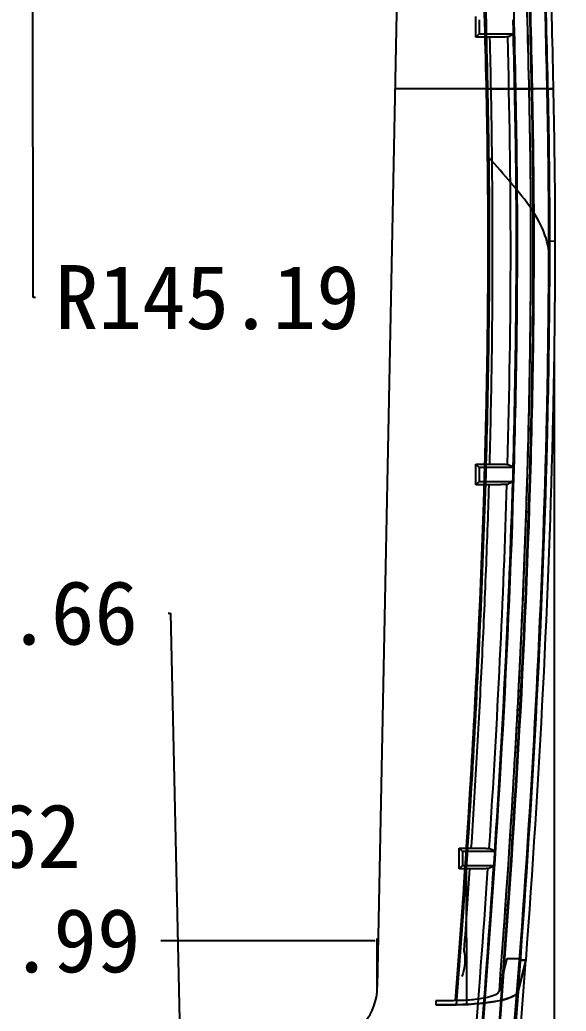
# Model space of a CAD drawing. Header units: inches. Extents: x -850 to 339, y -315 to 884.
# Drawn here: x 17.7 to 60.4, y -275.7 to -198.3 of the extents above; entities that cross this region are included whole.
import ezdxf

# ---------------------------------------------------------------- set-up
doc = ezdxf.new("R2010")
doc.units = ezdxf.units.IN
doc.header["$MEASUREMENT"] = 0
for name, color, linetype, true_color in [('ORTHO$15', 7, 'Continuous', 0xffffff), ('ORTHO$3', 7, 'Continuous', 0xffffff), ('SX$17', 7, 'Continuous', 0xffffff)]:
    doc.layers.add(name, color=color, linetype=linetype, true_color=true_color)
for name, color, linetype in [('VE200I1163$0000000000011', 255, 'Continuous'), ('VE200I1304$0010000001011', 255, 'Continuous'), ('VE200I1305$1110101111011', 255, 'Continuous'), ('VE200I1306$1000001110011', 255, 'Continuous'), ('VE200I1307$0110101011011', 255, 'Continuous'), ('VE200I1308$0000001010011', 255, 'Continuous'), ('VE200I1309$0000000000011', 255, 'Continuous'), ('VE200I1310$0000000000011', 255, 'Continuous'), ('VE200I1311$0000000000011', 255, 'Continuous'), ('VE200I1312$0000000000011', 255, 'Continuous'), ('VE200I1347$0000000000011', 255, 'Continuous'), ('VE200I1349$0000000000011', 255, 'Continuous'), ('VE200I1350$0000000000011', 255, 'Continuous'), ('VE200I1351$0000000000011', 255, 'Continuous'), ('VE200I1352$0000000000111', 255, 'Continuous'), ('VE200I1353$0000000000111', 255, 'Continuous'), ('VE200I1385$0000000000011', 255, 'Continuous'), ('VE200I1386$0000000000011', 255, 'Continuous'), ('VE200I1387$0000000000011', 255, 'Continuous'), ('VE200I1388$0000000000011', 255, 'Continuous'), ('VE200I1389$0000000000011', 255, 'Continuous'), ('VE200I1390$0000000000011', 255, 'Continuous'), ('VE200I1391$0000000000011', 255, 'Continuous'), ('VE200I1392$0000000000011', 255, 'Continuous'), ('VE200I1393$0000000000011', 255, 'Continuous'), ('VE200I1394$0000000000011', 255, 'Continuous'), ('VE200I1403$0000000000011', 255, 'Continuous'), ('VE200I1404$0000000000011', 255, 'Continuous'), ('VE200I1405$0000000000011', 255, 'Continuous'), ('VE200I1406$0000000000011', 255, 'Continuous'), ('VE200I1407$0000000000011', 255, 'Continuous'), ('VE200I1408$0000000000011', 255, 'Continuous'), ('VE200I1409$0000000000011', 255, 'Continuous'), ('VE200I1410$0000000000011', 255, 'Continuous'), ('VE200I1411$0000000000011', 255, 'Continuous'), ('VE200I1412$0000000000011', 255, 'Continuous'), ('VE200I356$1100101110011', 255, 'Continuous'), ('VE200I362$1110101111011', 255, 'Continuous'), ('VE200I363$0000000000011', 255, 'Continuous'), ('VE200I367$0110101011011', 255, 'Continuous'), ('VE200I368$1110101111011', 255, 'Continuous'), ('VE200I369$1110101111011', 255, 'Continuous'), ('VE200I371$1110101111011', 255, 'Continuous'), ('VE200I375$0010000001011', 255, 'Continuous'), ('VE200I391$0000000000011', 255, 'Continuous'), ('VE200I392$0110101011011', 255, 'Continuous'), ('VE200I393$0000000000011', 255, 'Continuous'), ('VE200I394$1100101110011', 255, 'Continuous'), ('VE200I400$0000000000011', 255, 'Continuous'), ('VE200I403$0000000000011', 255, 'Continuous'), ('VE200I418$0000000000011', 255, 'Continuous'), ('VE200I419$0000000000011', 255, 'Continuous'), ('VE200I420$0000000000011', 255, 'Continuous'), ('VE200I494$0000000000011', 255, 'Continuous'), ('VE200I495$0000000000011', 255, 'Continuous'), ('VE200I496$0000000000011', 255, 'Continuous'), ('VE200I528$0000000000011', 255, 'Continuous'), ('VE200I566$0000000000011', 255, 'Continuous'), ('VE200I567$0000000000011', 255, 'Continuous'), ('VE200I568$0000000000011', 255, 'Continuous'), ('VE200I569$0000000000011', 255, 'Continuous'), ('VE200I570$0000000000111', 255, 'Continuous'), ('VE200I571$0000000000111', 255, 'Continuous'), ('VE200I572$0000000000011', 255, 'Continuous'), ('VE200I575$0001000000011', 255, 'Continuous'), ('VE200I576$0000000000011', 255, 'Continuous'), ('VE200I577$0000000000011', 255, 'Continuous'), ('VE200I578$0000000000011', 255, 'Continuous'), ('VE200I579$0000000000011', 255, 'Continuous'), ('VE200I580$0000000000011', 255, 'Continuous'), ('VE200I581$0000000000011', 255, 'Continuous'), ('VE200I582$0000000000011', 255, 'Continuous'), ('VE200I583$0000000000111', 255, 'Continuous'), ('VE200I584$0000000000111', 255, 'Continuous'), ('VE200I588$0000000000011', 255, 'Continuous'), ('VE200I589$0000000000011', 255, 'Continuous'), ('VE200I615$1100100100011', 255, 'Continuous'), ('VE200I653$0000000000011', 255, 'Continuous'), ('VE200I662$1110101111011', 255, 'Continuous'), ('VE200I664$1110101111011', 255, 'Continuous'), ('VE200I665$1110101111011', 255, 'Continuous'), ('VE200I672$0000000000011', 255, 'Continuous'), ('VE200I685$0110101011011', 255, 'Continuous'), ('VE200I848$0110101011011', 255, 'Continuous'), ('VE200I879$0000000000111', 255, 'Continuous'), ('VE200I944$1000000100011', 255, 'Continuous'), ('VE200I966$1000000100011', 255, 'Continuous')]:
    doc.layers.add(name, color=color, linetype=linetype)
doc.dimstyles.get("Standard").update_dxf_attribs({"dimtxt": 5, "dimasz": 0.18, "dimexe": 0.18, "dimexo": 0.0625, "dimgap": 0.09, "dimtad": 0, "dimtih": 1, "dimtoh": 1, "dimzin": 0, "dimdsep": 46, "dimtxsty": 'Standard', "dimcen": 0.09, "dimclrt": 3, "dimadec": 0, "dimazin": 0, "dimtfac": 1, "dimtofl": 0, "dimtmove": 0, "dimatfit": 3, "dimfxl": 0, "dimtolj": 1, "dimtzin": 0, "dimarcsym": 0})

# ---------------------------------------------------------------- blocks, each defined once
blk = doc.blocks.new('*D96')
at = {"color": 0, "lineweight": -2}
for p, q in [((-22.216, -220.562), (-22.216, -312.068)), ((59.453, -223.06), (59.453, -312.068)), ((-22.036, -311.888), (9.362, -311.888)), ((59.273, -311.888), (27.875, -311.888))]:
    blk.add_line(p, q, dxfattribs=at)
at = {"color": 0}
for points in [[(-22.036, -311.858), (-22.036, -311.918), (-22.216, -311.888)], [(59.273, -311.858), (59.273, -311.918), (59.453, -311.888)]]:
    blk.add_solid(points, dxfattribs=at)
at = {"layer": 'Defpoints', "color": 0}
for p in [(-22.216, -220.499, 0.5), (59.453, -222.997, 0.5), (59.453, -311.888)]:
    blk.add_point(p, dxfattribs=at)
at = {"color": 3, "insert": (18.619, -311.888), "char_height": 5, "attachment_point": 5}
blk.add_mtext('\\A1;81.67', dxfattribs=at)
blk = doc.blocks.new('*D85')
at = {"color": 0, "lineweight": -2}
for p, q in [((18.694, -85.505), (92.722, -85.505)), ((92.542, -85.685), (92.542, -184.632)), ((92.542, -288.759), (92.542, -189.812)), ((18.694, -288.939), (92.722, -288.939))]:
    blk.add_line(p, q, dxfattribs=at)
at = {"color": 0}
for points in [[(92.512, -85.685), (92.572, -85.685), (92.542, -85.505)], [(92.512, -288.759), (92.572, -288.759), (92.542, -288.939)]]:
    blk.add_solid(points, dxfattribs=at)
at = {"layer": 'Defpoints', "color": 0}
for p in [(18.632, -85.505, 8.3), (18.632, -288.939, 8.3), (92.542, -288.939)]:
    blk.add_point(p, dxfattribs=at)
at = {"color": 3, "insert": (92.542, -187.222), "char_height": 5, "attachment_point": 5}
blk.add_mtext('\\A1;203.43', dxfattribs=at)
blk = doc.blocks.new('*D97')
at = {"color": 0, "lineweight": -2}
for p, q in [((-8.364, -273.762), (-8.364, -270.051)), ((-8.184, -270.231), (8.543, -270.231)), ((45.45, -270.231), (28.723, -270.231)), ((45.63, -273.762), (45.63, -270.051))]:
    blk.add_line(p, q, dxfattribs=at)
at = {"color": 0}
for points in [[(-8.184, -270.201), (-8.184, -270.261), (-8.364, -270.231)], [(45.45, -270.201), (45.45, -270.261), (45.63, -270.231)]]:
    blk.add_solid(points, dxfattribs=at)
at = {"layer": 'Defpoints', "color": 0}
for p in [(45.63, -270.231), (-8.364, -273.825, 15), (45.63, -273.825, 15)]:
    blk.add_point(p, dxfattribs=at)
at = {"color": 3, "insert": (18.633, -270.231), "char_height": 5, "attachment_point": 5}
blk.add_mtext('\\A1;53.99', dxfattribs=at)
blk = doc.blocks.new('*D100')
at = {"color": 0, "lineweight": -2}
for p, q in [((18.542, -36.538), (18.722, -36.538)), ((18.632, -36.628), (18.632, -36.448)), ((18.758, -219.983), (18.732, -181.907)), ((18.938, -219.983), (18.758, -219.983))]:
    blk.add_line(p, q, dxfattribs=at)
at = {"color": 0}
blk.add_solid([(18.762, -181.907), (18.702, -181.907), (18.731, -181.727)], dxfattribs=at)
at = {"layer": 'Defpoints', "color": 0}
for p in [(18.632, -36.538, 15), (18.731, -181.727, 15)]:
    blk.add_point(p, dxfattribs=at)
at = {"color": 3, "insert": (32.361, -219.983), "char_height": 5, "attachment_point": 5}
blk.add_mtext('\\A1;R145.19', dxfattribs=at)
blk = doc.blocks.new('*D102')
at = {"color": 0, "lineweight": -2}
for p, q in [((3.71, -262.066), (-6.743, -276.85)), ((3.89, -262.066), (3.71, -262.066))]:
    blk.add_line(p, q, dxfattribs=at)
at = {"color": 0}
blk.add_solid([(-6.768, -276.833), (-6.719, -276.867), (-6.847, -276.997)], dxfattribs=at)
at = {"layer": 'Defpoints', "color": 0}
for p in [(-4.76, -274.045), (-6.847, -276.997)]:
    blk.add_point(p, dxfattribs=at)
at = {"color": 3, "insert": (13.98, -262.066), "char_height": 5, "attachment_point": 5}
blk.add_mtext('\\A1;R3.62', dxfattribs=at)
blk = doc.blocks.new('*D104')
at = {"color": 0, "lineweight": -2}
for p, q in [((29.289, -244.632), (29.469, -244.632)), ((29.469, -244.632), (30.212, -277.82))]:
    blk.add_line(p, q, dxfattribs=at)
at = {"color": 0}
blk.add_solid([(30.242, -277.819), (30.182, -277.82), (30.216, -278)], dxfattribs=at)
at = {"layer": 'Defpoints', "color": 0}
for p in [(18.632, 239.532, 15), (30.216, -278, 15)]:
    blk.add_point(p, dxfattribs=at)
at = {"color": 3, "insert": (15.032, -244.632), "char_height": 5, "attachment_point": 5}
blk.add_mtext('\\A1;R517.66', dxfattribs=at)
blk = doc.blocks.new('*D109')
at = {"color": 0, "lineweight": -2}
for p, q in [((18.824, -181.907), (77.331, -181.907)), ((77.151, -182.087), (77.151, -227.452)), ((77.151, -277.997), (77.151, -232.632)), ((18.824, -278.177), (77.331, -278.177))]:
    blk.add_line(p, q, dxfattribs=at)
at = {"color": 0}
for points in [[(77.121, -182.087), (77.181, -182.087), (77.151, -181.907)], [(77.121, -277.997), (77.181, -277.997), (77.151, -278.177)]]:
    blk.add_solid(points, dxfattribs=at)
at = {"layer": 'Defpoints', "color": 0}
for p in [(18.762, -181.907), (18.762, -278.177), (77.151, -278.177)]:
    blk.add_point(p, dxfattribs=at)
at = {"color": 3, "insert": (77.151, -230.042), "char_height": 5, "attachment_point": 5}
blk.add_mtext('\\A1;96.27', dxfattribs=at)

msp = doc.modelspace()

# ---------------------------------------------------------------- linework, layer by layer
at = {"layer": 'ORTHO$15', "color": 9}
msp.add_line((57.874, -215.665, -1.697), (57.815, -215.663, 0.003), dxfattribs=at)
at = {"layer": 'ORTHO$15', "color": 30}
for p, q in [((59.02, -215.651, -0.064), (58.998, -215.651, 0.564)), ((59.498, -215.599, 0.501), (59.098, -215.588, 11.929))]:
    msp.add_line(p, q, dxfattribs=at)
msp.add_open_spline([(59.099, -217.14, 11.931), (59.08, -216.448, 12.542), (58.831, -215.062, 13.702), (57.763, -213.06, 15.353), (56.12, -211.071, 16.446), (54.948, -209.705, 16.719), (54.328, -209.027, 16.751)], degree=3, knots=[0, 0, 0, 0, 0.246386, 0.500594, 0.754512, 1, 1, 1, 1], dxfattribs=at)
msp.add_open_spline([(52.557, -264.645, 16.843), (52.607, -275.181, 16.77)], degree=1, dxfattribs=at)
at = {"layer": 'ORTHO$3', "color": 9}
msp.add_line((57.874, -215.665, -1.697), (57.815, -215.663, 0.003), dxfattribs=at)
at = {"layer": 'ORTHO$3', "color": 30}
for p, q in [((59.02, -215.651, -0.064), (58.998, -215.651, 0.564)), ((59.498, -215.599, 0.501), (59.098, -215.588, 11.929))]:
    msp.add_line(p, q, dxfattribs=at)
msp.add_open_spline([(59.099, -217.14, 11.931), (59.08, -216.448, 12.542), (58.831, -215.062, 13.702), (57.763, -213.06, 15.353), (56.12, -211.071, 16.446), (54.948, -209.705, 16.719), (54.328, -209.027, 16.751)], degree=3, knots=[0, 0, 0, 0, 0.246386, 0.500594, 0.754512, 1, 1, 1, 1], dxfattribs=at)
msp.add_open_spline([(52.557, -264.645, 16.843), (52.607, -275.181, 16.77)], degree=1, dxfattribs=at)
at = {"layer": 'SX$17', "color": 9}
for p, q in [((48.704, -203.668, 17.027), (47.003, -203.668, 15)), ((48.704, -203.668, 17.027), (47.003, -203.668, 15)), ((49.601, -203.668, 14.984), (47.936, -203.668, 13)), ((49.601, -203.668, 14.984), (47.936, -203.668, 13)), ((51.604, -203.668, 15.389), (51.604, -203.668, 16.891)), ((51.604, -203.668, 15.389), (51.604, -203.668, 16.891)), ((57.739, -203.668, -1.7), (56.438, -203.668, -1.7)), ((57.739, -203.668, -1.7), (56.438, -203.668, -1.7)), ((57.88, -203.668), (57.68, -203.668)), ((57.88, -203.668), (57.68, -203.668))]:
    msp.add_line(p, q, dxfattribs=at)
at = {"layer": 'SX$17', "color": 30}
for p, q in [((51.604, -203.668, 15.389), (51.604, -203.668, 16.891)), ((51.604, -203.668, 15.389), (51.604, -203.668, 16.891)), ((58.881, -203.668), (57.88, -203.668)), ((58.881, -203.668), (57.88, -203.668)), ((59.363, -203.668, 0.5), (58.863, -203.668, 0.5)), ((59.363, -203.668, 0.5), (58.863, -203.668, 0.5))]:
    msp.add_line(p, q, dxfattribs=at)
at = {"layer": 'SX$17', "color": 172}
for p, q in [((54.152, -203.668, 15.259), (54.152, -203.668, 15.259)), ((54.157, -203.668, 15.258), (54.152, -203.668, 15.259)), ((54.152, -203.668, 15.259), (54.152, -203.668, 15.259)), ((54.157, -203.668, 15.258), (54.152, -203.668, 15.259)), ((55.91, -203.668, 13.294), (55.91, -203.668, 13.299)), ((55.91, -203.668, 13.294), (55.91, -203.668, 13.299)), ((56.357, -203.668, 0.5), (56.361, -203.668, 0.498)), ((56.357, -203.668, 0.5), (56.361, -203.668, 0.498)), ((57.465, -203.668, 11.886), (57.465, -203.668, 11.886)), ((57.465, -203.668, 11.896), (57.465, -203.668, 11.886)), ((57.465, -203.668, 11.886), (57.465, -203.668, 11.886)), ((57.465, -203.668, 11.896), (57.465, -203.668, 11.886)), ((58.964, -203.668, 11.94), (58.964, -203.668, 11.938)), ((58.964, -203.668, 11.94), (58.964, -203.668, 11.938))]:
    msp.add_line(p, q, dxfattribs=at)
at = {"layer": 'SX$17', "color": 9, "extrusion": (0, -1, 0)}
for radius, start, end in [(672.129, 87.18816, 87.435624), (672.129, 87.18816, 87.435624), (670.129, 86.932851, 87.351211), (670.129, 86.932851, 87.351211), (670.629, 86.963889, 87.181866), (670.629, 86.963889, 87.181866)]:
    msp.add_arc((18.632, -654.429, 203.668), radius, start, end, dxfattribs=at)
at = {"layer": 'SX$17', "color": 30, "extrusion": (0, -1, 0)}
for radius, start, end in [(670.629, 86.963894, 87.181866), (672.129, 86.963465, 87.18816), (670.629, 86.963894, 87.181866), (672.129, 86.963465, 87.18816)]:
    msp.add_arc((18.632, -654.429, 203.668), radius, start, end, dxfattribs=at)
at = {"layer": 'SX$17', "color": 30}
for points, knots in [([(54.152, -203.668, 15.259), (54.543, -203.668, 15.238), (54.936, -203.668, 15.149), (55.299, -203.668, 15), (55.661, -203.668, 14.851), (56.003, -203.668, 14.637), (56.295, -203.668, 14.377), (56.588, -203.668, 14.116), (56.84, -203.668, 13.801), (57.029, -203.668, 13.458), (57.219, -203.668, 13.116), (57.352, -203.668, 12.735), (57.418, -203.668, 12.349), (57.444, -203.668, 12.196), (57.46, -203.668, 12.041), (57.465, -203.668, 11.886)], [0, 0, 0, 0, 0.227738, 0.227738, 0.227738, 0.455478, 0.455478, 0.455478, 0.683192, 0.683192, 0.683192, 0.910851, 0.910851, 0.910851, 1, 1, 1, 1]), ([(54.152, -203.668, 15.259), (54.543, -203.668, 15.238), (54.936, -203.668, 15.149), (55.299, -203.668, 15), (55.661, -203.668, 14.851), (56.003, -203.668, 14.637), (56.295, -203.668, 14.377), (56.588, -203.668, 14.116), (56.84, -203.668, 13.801), (57.029, -203.668, 13.458), (57.219, -203.668, 13.116), (57.352, -203.668, 12.735), (57.418, -203.668, 12.349), (57.444, -203.668, 12.196), (57.46, -203.668, 12.041), (57.465, -203.668, 11.886)], [0, 0, 0, 0, 0.227738, 0.227738, 0.227738, 0.455478, 0.455478, 0.455478, 0.683192, 0.683192, 0.683192, 0.910851, 0.910851, 0.910851, 1, 1, 1, 1]), ([(58.964, -203.668, 11.938), (58.921, -203.668, 13.182), (58.402, -203.668, 14.382), (56.672, -203.668, 16.146), (55.481, -203.668, 16.689), (54.236, -203.668, 16.756)], [0, 0, 0, 0, 0.5, 0.5, 1, 1, 1, 1]), ([(58.964, -203.668, 11.938), (58.921, -203.668, 13.182), (58.402, -203.668, 14.382), (56.672, -203.668, 16.146), (55.481, -203.668, 16.689), (54.236, -203.668, 16.756)], [0, 0, 0, 0, 0.5, 0.5, 1, 1, 1, 1]), ([(57.465, -203.668, 11.886), (57.498, -203.668, 10.939), (57.531, -203.668, 9.992), (57.564, -203.668, 9.044), (57.6, -203.668, 8.034), (57.635, -203.668, 7.023), (57.67, -203.668, 6.012), (57.74, -203.668, 4.008), (57.81, -203.668, 2.004), (57.88, -203.668)], [0, 0, 0, 0, 0.239059, 0.239059, 0.239059, 0.494174, 0.494174, 0.494174, 1, 1, 1, 1]), ([(57.465, -203.668, 11.886), (57.498, -203.668, 10.939), (57.531, -203.668, 9.992), (57.564, -203.668, 9.044), (57.6, -203.668, 8.034), (57.635, -203.668, 7.023), (57.67, -203.668, 6.012), (57.74, -203.668, 4.008), (57.81, -203.668, 2.004), (57.88, -203.668)], [0, 0, 0, 0, 0.239059, 0.239059, 0.239059, 0.494174, 0.494174, 0.494174, 1, 1, 1, 1])]:
    msp.add_open_spline(points, degree=3, knots=knots, dxfattribs=at)
at = {"layer": 'SX$17', "color": 9}
for points, knots in [([(57.465, -203.668, 11.886), (57.452, -203.668, 12.277), (57.37, -203.668, 12.672), (57.228, -203.668, 13.036), (57.085, -203.668, 13.401), (56.878, -203.668, 13.747), (56.622, -203.668, 14.044), (56.367, -203.668, 14.341), (56.057, -203.668, 14.598), (55.718, -203.668, 14.794), (55.379, -203.668, 14.99), (55.001, -203.668, 15.13), (54.616, -203.668, 15.203), (54.464, -203.668, 15.231), (54.311, -203.668, 15.25), (54.157, -203.668, 15.258)], [0, 0, 0, 0, 0.227821, 0.227821, 0.227821, 0.45564, 0.45564, 0.45564, 0.683489, 0.683489, 0.683489, 0.911396, 0.911396, 0.911396, 1, 1, 1, 1]), ([(57.465, -203.668, 11.886), (57.452, -203.668, 12.277), (57.37, -203.668, 12.672), (57.228, -203.668, 13.036), (57.085, -203.668, 13.401), (56.878, -203.668, 13.747), (56.622, -203.668, 14.044), (56.367, -203.668, 14.341), (56.057, -203.668, 14.598), (55.718, -203.668, 14.794), (55.379, -203.668, 14.99), (55.001, -203.668, 15.13), (54.616, -203.668, 15.203), (54.464, -203.668, 15.231), (54.311, -203.668, 15.25), (54.157, -203.668, 15.258)], [0, 0, 0, 0, 0.227821, 0.227821, 0.227821, 0.45564, 0.45564, 0.45564, 0.683489, 0.683489, 0.683489, 0.911396, 0.911396, 0.911396, 1, 1, 1, 1]), ([(54.488, -203.668, 14.74), (54.654, -203.668, 14.731), (54.822, -203.668, 14.694), (54.976, -203.668, 14.631), (55.136, -203.668, 14.566), (55.287, -203.668, 14.472), (55.415, -203.668, 14.356), (55.54, -203.668, 14.244), (55.647, -203.668, 14.108), (55.728, -203.668, 13.961), (55.808, -203.668, 13.814), (55.864, -203.668, 13.65), (55.891, -203.668, 13.485), (55.902, -203.668, 13.422), (55.908, -203.668, 13.358), (55.91, -203.668, 13.294)], [0, 0, 0, 0, 0.226029, 0.226029, 0.226029, 0.460047, 0.460047, 0.460047, 0.68742, 0.68742, 0.68742, 0.914747, 0.914747, 0.914747, 1, 1, 1, 1]), ([(54.488, -203.668, 14.74), (54.654, -203.668, 14.731), (54.822, -203.668, 14.694), (54.976, -203.668, 14.631), (55.136, -203.668, 14.566), (55.287, -203.668, 14.472), (55.415, -203.668, 14.356), (55.54, -203.668, 14.244), (55.647, -203.668, 14.108), (55.728, -203.668, 13.961), (55.808, -203.668, 13.814), (55.864, -203.668, 13.65), (55.891, -203.668, 13.485), (55.902, -203.668, 13.422), (55.908, -203.668, 13.358), (55.91, -203.668, 13.294)], [0, 0, 0, 0, 0.226029, 0.226029, 0.226029, 0.460047, 0.460047, 0.460047, 0.68742, 0.68742, 0.68742, 0.914747, 0.914747, 0.914747, 1, 1, 1, 1]), ([(55.91, -203.668, 13.299), (55.984, -203.668, 11.166), (56.059, -203.668, 9.033), (56.133, -203.668, 6.9), (56.208, -203.668, 4.767), (56.282, -203.668, 2.633), (56.357, -203.668, 0.5)], [0, 0, 0, 0, 0.49997, 0.49997, 0.49997, 1, 1, 1, 1]), ([(55.91, -203.668, 13.299), (55.984, -203.668, 11.166), (56.059, -203.668, 9.033), (56.133, -203.668, 6.9), (56.208, -203.668, 4.767), (56.282, -203.668, 2.633), (56.357, -203.668, 0.5)], [0, 0, 0, 0, 0.49997, 0.49997, 0.49997, 1, 1, 1, 1]), ([(57.88, -203.668), (57.846, -203.668, 0.993), (57.811, -203.668, 1.987), (57.776, -203.668, 2.98), (57.741, -203.668, 3.991), (57.706, -203.668, 5.001), (57.67, -203.668, 6.012), (57.602, -203.668, 7.973), (57.533, -203.668, 9.935), (57.465, -203.668, 11.896)], [0, 0, 0, 0, 0.250501, 0.250501, 0.250501, 0.505402, 0.505402, 0.505402, 1, 1, 1, 1]), ([(57.88, -203.668), (57.846, -203.668, 0.993), (57.811, -203.668, 1.987), (57.776, -203.668, 2.98), (57.741, -203.668, 3.991), (57.706, -203.668, 5.001), (57.67, -203.668, 6.012), (57.602, -203.668, 7.973), (57.533, -203.668, 9.935), (57.465, -203.668, 11.896)], [0, 0, 0, 0, 0.250501, 0.250501, 0.250501, 0.505402, 0.505402, 0.505402, 1, 1, 1, 1])]:
    msp.add_open_spline(points, degree=3, knots=knots, dxfattribs=at)
for points in [[(56.361, -203.668, 0.498), (56.387, -203.668, -0.234), (56.412, -203.668, -0.967), (56.438, -203.668, -1.7)], [(56.361, -203.668, 0.498), (56.387, -203.668, -0.234), (56.412, -203.668, -0.967), (56.438, -203.668, -1.7)], [(57.739, -203.668, -1.7), (57.719, -203.668, -1.133), (57.699, -203.668, -0.567), (57.68, -203.668)], [(57.739, -203.668, -1.7), (57.719, -203.668, -1.133), (57.699, -203.668, -0.567), (57.68, -203.668)]]:
    msp.add_open_spline(points, degree=3, dxfattribs=at)
at = {"layer": 'SX$17', "color": 30}
for points in [[(58.881, -203.668), (58.875, -203.668, 0.167), (58.869, -203.668, 0.333), (58.863, -203.668, 0.5)], [(58.881, -203.668), (58.875, -203.668, 0.167), (58.869, -203.668, 0.333), (58.863, -203.668, 0.5)], [(58.964, -203.668, 11.94), (59.097, -203.668, 8.127), (59.23, -203.668, 4.313), (59.363, -203.668, 0.5)], [(58.964, -203.668, 11.94), (59.097, -203.668, 8.127), (59.23, -203.668, 4.313), (59.363, -203.668, 0.5)]]:
    msp.add_open_spline(points, degree=3, dxfattribs=at)
at = {"layer": 'VE200I1163$0000000000011', "color": 9}
msp.add_open_spline([(52.388, -270.979, 14.849), (52.473, -271.361, 14.845), (52.493, -271.763, 14.835), (52.448, -272.151, 14.839), (52.413, -272.442, 14.842), (52.342, -272.73, 14.852), (52.237, -273.003, 14.857)], degree=3, knots=[0, 0, 0, 0, 0.573777, 0.573777, 0.573777, 1, 1, 1, 1], dxfattribs=at)
at = {"layer": 'VE200I1304$0010000001011', "color": 9}
msp.add_open_spline([(57.055, -185.823, 11.907), (57.128, -189.556, 11.903), (57.292, -197.025, 11.897), (57.593, -208.146, 11.894), (57.625, -219.221, 11.897), (57.393, -233.959, 11.91), (56.654, -252.308, 11.94), (55.686, -266.905, 11.98), (55.136, -274.181, 12.005)], degree=3, knots=[0, 0, 0, 0, 0.125, 0.25, 0.375, 0.5, 0.75, 1, 1, 1, 1], dxfattribs=at)
at = {"layer": 'VE200I1305$1110101111011', "color": 9}
msp.add_line((56.634, -274.193, 12.057), (57.227, -271.736, 0.5), dxfattribs=at)
at = {"layer": 'VE200I1306$1000001110011', "color": 9}
msp.add_line((57.223, -271.736, 0.5), (56.725, -271.736, 0.5), dxfattribs=at)
at = {"layer": 'VE200I1307$0110101011011', "color": 9}
msp.add_line((56.725, -271.736, 0.5), (56.751, -271.63, 0), dxfattribs=at)
at = {"layer": 'VE200I1308$0000001010011', "color": 9}
msp.add_line((56.747, -271.63), (55.746, -271.63), dxfattribs=at)
at = {"layer": 'VE200I1309$0000000000011', "color": 9}
msp.add_open_spline([(55.746, -271.63), (55.545, -272.474, 3.973), (55.342, -273.325, 7.975), (55.136, -274.181, 12.005)], degree=3, dxfattribs=at)
at = {"layer": 'VE200I1310$0000000000011', "color": 9}
msp.add_open_spline([(55.136, -274.181, 12.005), (55.115, -274.267, 12.407), (55.023, -274.353, 12.811), (54.868, -274.432, 13.184), (54.712, -274.511, 13.557), (54.489, -274.586, 13.909), (54.216, -274.65, 14.21), (53.943, -274.714, 14.511), (53.613, -274.769, 14.769), (53.253, -274.81, 14.962), (52.899, -274.85, 15.152), (52.506, -274.879, 15.284), (52.107, -274.892, 15.346), (51.987, -274.895, 15.364), (51.867, -274.898, 15.376), (51.746, -274.899, 15.382)], degree=3, knots=[0, 0, 0, 0, 0.234245, 0.234245, 0.234245, 0.468495, 0.468495, 0.468495, 0.702374, 0.702374, 0.702374, 0.932217, 0.932217, 0.932217, 1, 1, 1, 1], dxfattribs=at)
at = {"layer": 'VE200I1311$0000000000011', "color": 9, "extrusion": (-8.87953e-16, -0.978148, -0.207912)}
msp.add_ellipse((18.632, -132.527, -654.429), major_axis=(0, -142.547, 670.629), ratio=0.978148, start_param=6.233787, end_param=6.236084, dxfattribs=at)
at = {"layer": 'VE200I1312$0000000000011', "color": 9}
msp.add_line((50.207, -274.915, 15.456), (50.201, -275.234, 16.958), dxfattribs=at)
at = {"layer": 'VE200I1347$0000000000011', "color": 9}
msp.add_line((53.334, -199.642, 14.801), (53.334, -198.029, 14.801), dxfattribs=at)
at = {"layer": 'VE200I1349$0000000000011', "color": 9}
msp.add_line((53.591, -198.286, 0.1), (53.591, -199.386, 0.1), dxfattribs=at)
at = {"layer": 'VE200I1350$0000000000011', "color": 9}
msp.add_open_spline([(55.817, -199.616, 13.299), (55.811, -199.619, 13.467), (55.776, -199.622, 13.636), (55.715, -199.625, 13.792), (55.654, -199.628, 13.949), (55.566, -199.63, 14.097), (55.456, -199.632, 14.224), (55.347, -199.635, 14.351), (55.214, -199.637, 14.462), (55.069, -199.638, 14.546), (54.924, -199.639, 14.63), (54.762, -199.64, 14.69), (54.597, -199.641, 14.721), (54.531, -199.641, 14.733), (54.465, -199.641, 14.741), (54.398, -199.641, 14.745)], degree=3, knots=[0, 0, 0, 0, 0.227641, 0.227641, 0.227641, 0.455284, 0.455284, 0.455284, 0.682898, 0.682898, 0.682898, 0.910536, 0.910536, 0.910536, 1, 1, 1, 1], dxfattribs=at)
at = {"layer": 'VE200I1351$0000000000011', "color": 9, "extrusion": (-6.94355e-14, -0.999848, -0.017452)}
msp.add_ellipse((18.632, -187.961, -654.429), major_axis=(0, -11.697, 670.129), ratio=0.999848, start_param=6.229787, end_param=6.231377, dxfattribs=at)
at = {"layer": 'VE200I1352$0000000000111', "color": 9}
msp.add_line((53.334, -199.642, 14.801), (53.591, -199.386, 0.1), dxfattribs=at)
at = {"layer": 'VE200I1353$0000000000111', "color": 9}
msp.add_line((53.591, -199.386, 0.1), (56.272, -199.386, 0.1), dxfattribs=at)
at = {"layer": 'VE200I1385$0000000000011', "color": 9}
msp.add_line((52.025, -264.604, 14.867), (52.025, -262.988, 14.867), dxfattribs=at)
at = {"layer": 'VE200I1386$0000000000011', "color": 9}
msp.add_line((52.025, -262.988, 14.867), (52.283, -263.246, 0.1), dxfattribs=at)
at = {"layer": 'VE200I1387$0000000000011', "color": 9}
msp.add_line((52.283, -263.246, 0.1), (52.283, -264.346, 0.1), dxfattribs=at)
at = {"layer": 'VE200I1388$0000000000011', "color": 9}
msp.add_open_spline([(54.267, -264.578, 13.38), (54.261, -264.581, 13.548), (54.226, -264.584, 13.717), (54.164, -264.586, 13.873), (54.103, -264.589, 14.029), (54.014, -264.592, 14.177), (53.904, -264.594, 14.305), (53.795, -264.596, 14.432), (53.662, -264.598, 14.542), (53.516, -264.599, 14.626), (53.37, -264.601, 14.711), (53.208, -264.602, 14.771), (53.042, -264.602, 14.802), (52.975, -264.603, 14.815), (52.907, -264.603, 14.823), (52.839, -264.603, 14.826)], degree=3, knots=[0, 0, 0, 0, 0.22696, 0.22696, 0.22696, 0.453894, 0.453894, 0.453894, 0.68122, 0.68122, 0.68122, 0.909055, 0.909055, 0.909055, 1, 1, 1, 1], dxfattribs=at)
at = {"layer": 'VE200I1389$0000000000011', "color": 9, "extrusion": (0, -0.999848, -0.017452)}
msp.add_ellipse((18.632, -252.921, -654.429), major_axis=(0, -11.697, 670.129), ratio=0.999848, start_param=6.232117, end_param=6.233334, dxfattribs=at)
at = {"layer": 'VE200I1390$0000000000011', "color": 9}
msp.add_line((52.025, -264.604, 14.867), (52.283, -264.346, 0.1), dxfattribs=at)
at = {"layer": 'VE200I1391$0000000000011', "color": 9}
msp.add_line((52.283, -264.346, 0.1), (54.745, -264.346, 0.1), dxfattribs=at)
at = {"layer": 'VE200I1392$0000000000011', "color": 9, "extrusion": (1.08512e-13, 0.999848, -0.017452)}
msp.add_ellipse((18.632, -274.671, -654.429), major_axis=(0, -11.697, -670.129), ratio=0.999848, start_param=3.191444, end_param=3.192821, dxfattribs=at)
at = {"layer": 'VE200I1393$0000000000011', "color": 9}
msp.add_open_spline([(52.947, -262.989, 14.821), (53.115, -262.989, 14.812), (53.284, -262.99, 14.775), (53.439, -262.991, 14.711), (53.595, -262.992, 14.647), (53.742, -262.994, 14.555), (53.868, -262.995, 14.444), (53.994, -262.997, 14.332), (54.102, -263, 14.197), (54.183, -263.002, 14.05), (54.265, -263.005, 13.903), (54.322, -263.008, 13.741), (54.35, -263.011, 13.575), (54.361, -263.012, 13.509), (54.368, -263.013, 13.442), (54.37, -263.014, 13.375)], degree=3, knots=[0, 0, 0, 0, 0.227822, 0.227822, 0.227822, 0.455666, 0.455666, 0.455666, 0.683167, 0.683167, 0.683167, 0.910183, 0.910183, 0.910183, 1, 1, 1, 1], dxfattribs=at)
at = {"layer": 'VE200I1394$0000000000011', "color": 9}
msp.add_line((54.817, -263.246, 0.1), (52.283, -263.246, 0.1), dxfattribs=at)
at = {"layer": 'VE200I1403$0000000000011', "color": 9}
msp.add_line((53.334, -234.602, 14.801), (53.334, -232.989, 14.801), dxfattribs=at)
at = {"layer": 'VE200I1404$0000000000011', "color": 9}
msp.add_line((53.334, -232.989, 14.801), (53.591, -233.246, 0.1), dxfattribs=at)
at = {"layer": 'VE200I1405$0000000000011', "color": 9}
msp.add_line((53.591, -233.246, 0.1), (53.591, -234.346, 0.1), dxfattribs=at)
at = {"layer": 'VE200I1406$0000000000011', "color": 9}
msp.add_open_spline([(55.755, -234.576, 13.303), (55.749, -234.579, 13.47), (55.714, -234.582, 13.64), (55.653, -234.585, 13.796), (55.592, -234.588, 13.952), (55.503, -234.59, 14.1), (55.393, -234.592, 14.228), (55.284, -234.595, 14.355), (55.151, -234.597, 14.465), (55.005, -234.598, 14.549), (54.86, -234.6, 14.633), (54.697, -234.601, 14.693), (54.532, -234.601, 14.724), (54.467, -234.601, 14.737), (54.401, -234.601, 14.745), (54.335, -234.602, 14.748)], degree=3, knots=[0, 0, 0, 0, 0.227701, 0.227701, 0.227701, 0.455396, 0.455396, 0.455396, 0.68319, 0.68319, 0.68319, 0.911068, 0.911068, 0.911068, 1, 1, 1, 1], dxfattribs=at)
at = {"layer": 'VE200I1407$0000000000011', "color": 9, "extrusion": (-9.19602e-14, -0.999848, -0.017452)}
msp.add_ellipse((18.632, -222.921, -654.429), major_axis=(0, -11.697, 670.129), ratio=0.999848, start_param=6.229883, end_param=6.231377, dxfattribs=at)
at = {"layer": 'VE200I1408$0000000000011', "color": 9}
msp.add_line((53.334, -234.602, 14.801), (53.591, -234.346, 0.1), dxfattribs=at)
at = {"layer": 'VE200I1409$0000000000011', "color": 9}
msp.add_line((53.591, -234.346, 0.1), (56.223, -234.346, 0.1), dxfattribs=at)
at = {"layer": 'VE200I1410$0000000000011', "color": 9, "extrusion": (9.1031e-14, 0.999848, -0.017452)}
msp.add_ellipse((18.632, -244.671, -654.429), major_axis=(0, -11.697, -670.129), ratio=0.999848, start_param=3.193401, end_param=3.194966, dxfattribs=at)
at = {"layer": 'VE200I1411$0000000000011', "color": 9}
msp.add_open_spline([(54.381, -232.99, 14.746), (54.549, -232.99, 14.737), (54.718, -232.991, 14.699), (54.873, -232.992, 14.635), (55.028, -232.993, 14.571), (55.174, -232.995, 14.479), (55.3, -232.997, 14.368), (55.425, -232.999, 14.256), (55.533, -233.001, 14.121), (55.614, -233.004, 13.974), (55.695, -233.006, 13.827), (55.752, -233.009, 13.664), (55.78, -233.012, 13.499), (55.791, -233.013, 13.433), (55.798, -233.014, 13.367), (55.8, -233.015, 13.3)], degree=3, knots=[0, 0, 0, 0, 0.227744, 0.227744, 0.227744, 0.455494, 0.455494, 0.455494, 0.683162, 0.683162, 0.683162, 0.910757, 0.910757, 0.910757, 1, 1, 1, 1], dxfattribs=at)
at = {"layer": 'VE200I1412$0000000000011', "color": 9}
msp.add_line((56.255, -233.246, 0.1), (53.591, -233.246, 0.1), dxfattribs=at)
at = {"layer": 'VE200I356$1100101110011', "color": 30, "extrusion": (8.87953e-16, 0.978148, 0.207912)}
msp.add_ellipse((18.632, -132.527, -654.429), major_axis=(0, -142.865, 672.129), ratio=0.978148, start_param=0.046986, end_param=0.049353, dxfattribs=at)
at = {"layer": 'VE200I362$1110101111011', "color": 30}
msp.add_open_spline([(58.974, -186.776, 0.5), (59.116, -193.861, 0.5), (59.34, -200.943, 0.5), (59.55, -215.113, 0.5), (59.5, -222.199, 0.5), (59.031, -243.448, 0.5), (58.265, -257.603, 0.5), (57.221, -271.736, 0.5)], degree=3, knots=[0, 0, 0, 0, 0.25, 0.25, 0.5, 0.5, 1, 1, 1, 1], dxfattribs=at)
at = {"layer": 'VE200I363$0000000000011', "color": 30}
msp.add_line((56.745, -271.63), (55.746, -271.63), dxfattribs=at)
at = {"layer": 'VE200I367$0110101011011', "color": 30}
msp.add_open_spline([(58.491, -186.791), (58.633, -193.866), (58.857, -200.939), (59.067, -215.091), (59.017, -222.166), (58.549, -243.389), (57.785, -257.517), (56.745, -271.63)], degree=3, knots=[0, 0, 0, 0, 0.25, 0.25, 0.5, 0.5, 1, 1, 1, 1], dxfattribs=at)
at = {"layer": 'VE200I368$1110101111011', "color": 30}
msp.add_open_spline([(51.79, -275.218, 16.882), (53.062, -275.205, 16.819), (54.275, -275.087, 16.264), (56.033, -274.711, 14.497), (56.569, -274.457, 13.3), (56.632, -274.193, 12.057)], degree=3, knots=[0, 0, 0, 0, 0.5, 0.5, 1, 1, 1, 1], dxfattribs=at)
at = {"layer": 'VE200I369$1110101111011', "color": 30}
msp.add_open_spline([(56.632, -274.192, 12.057), (57.705, -259.979, 12.004), (58.531, -245.713, 11.961), (59.083, -223.942, 11.932), (59.154, -216.472, 11.928), (59.011, -205.209, 11.935), (58.914, -201.479, 11.941), (58.727, -194.064, 11.951), (58.646, -190.38, 11.955), (58.572, -186.669, 11.959)], degree=3, knots=[0, 0, 0, 0, 0.488886, 0.488886, 0.744443, 0.744443, 0.872222, 0.872222, 1, 1, 1, 1], dxfattribs=at)
at = {"layer": 'VE200I371$1110101111011', "color": 30}
msp.add_open_spline([(53.838, -186.769, 16.777), (53.912, -190.456, 16.773), (54.108, -197.831, 16.763), (54.365, -208.894, 16.749), (54.388, -219.96, 16.748), (54.137, -234.714, 16.762), (53.362, -253.141, 16.803), (52.358, -267.863, 16.854), (51.79, -275.218, 16.882)], degree=3, knots=[0, 0, 0, 0, 0.125, 0.25, 0.375, 0.5, 0.75, 1, 1, 1, 1], dxfattribs=at)
at = {"layer": 'VE200I375$0010000001011', "color": 30}
msp.add_open_spline([(58.474, -186.786, 0.5), (58.616, -193.871, 0.5), (58.84, -200.953, 0.5), (59.049, -215.123, 0.5), (59, -222.208, 0.5), (58.529, -243.459, 0.5), (57.762, -257.605, 0.5), (56.72, -271.736, 0.5)], degree=3, knots=[0, 0, 0, 0, 0.25, 0.25, 0.5, 0.5, 1, 1, 1, 1], dxfattribs=at)
at = {"layer": 'VE200I391$0000000000011', "color": 30}
msp.add_open_spline([(55.746, -271.63, 0), (55.546, -272.473, 3.968), (55.342, -273.324, 7.97), (55.136, -274.181, 12.005)], degree=3, dxfattribs=at)
at = {"layer": 'VE200I392$0110101011011', "color": 30, "extrusion": (-8.72443e-09, -0.978148, -0.207912)}
msp.add_arc((-24369.61, -1154.43, 265.694), 24456.351, 2.8380415, 2.8392405, dxfattribs=at)
at = {"layer": 'VE200I393$0000000000011', "color": 30}
msp.add_line((56.72, -271.736, 0.5), (57.221, -271.736, 0.5), dxfattribs=at)
at = {"layer": 'VE200I394$1100101110011', "color": 30}
msp.add_open_spline([(57.221, -271.736, 0.5), (57.031, -272.532, 4.245), (56.835, -273.351, 8.097), (56.633, -274.193, 12.057)], degree=3, dxfattribs=at)
at = {"layer": 'VE200I400$0000000000011', "color": 30, "extrusion": (-8.87953e-16, -0.978148, -0.207912)}
msp.add_ellipse((18.632, -132.527, -654.429), major_axis=(0, -142.547, 670.629), ratio=0.978148, start_param=6.233787, end_param=6.236084, dxfattribs=at)
at = {"layer": 'VE200I403$0000000000011', "color": 30}
msp.add_line((50.207, -274.915, 15.456), (50.201, -275.234, 16.958), dxfattribs=at)
at = {"layer": 'VE200I418$0000000000011', "color": 30}
msp.add_open_spline([(57.055, -185.823, 11.907), (57.127, -189.553, 11.903), (57.208, -193.277, 11.899), (57.395, -200.729, 11.889), (57.497, -204.479, 11.884), (57.656, -215.767, 11.876), (57.593, -223.273, 11.879), (57.055, -245.279, 11.907), (56.228, -259.751, 11.951), (55.136, -274.181, 12.005)], degree=3, knots=[0, 0, 0, 0, 0.127155, 0.127155, 0.25431, 0.25431, 0.508619, 0.508619, 1, 1, 1, 1], dxfattribs=at)
at = {"layer": 'VE200I419$0000000000011', "color": 30}
msp.add_open_spline([(55.136, -274.181, 12.005), (55.115, -274.267, 12.407), (55.023, -274.353, 12.811), (54.868, -274.432, 13.184), (54.712, -274.511, 13.557), (54.489, -274.586, 13.909), (54.216, -274.65, 14.21), (53.943, -274.714, 14.511), (53.613, -274.769, 14.769), (53.253, -274.81, 14.962), (52.899, -274.85, 15.152), (52.506, -274.879, 15.284), (52.107, -274.892, 15.346), (51.987, -274.895, 15.364), (51.867, -274.898, 15.376), (51.746, -274.899, 15.382)], degree=3, knots=[0, 0, 0, 0, 0.234245, 0.234245, 0.234245, 0.468495, 0.468495, 0.468495, 0.702374, 0.702374, 0.702374, 0.932217, 0.932217, 0.932217, 1, 1, 1, 1], dxfattribs=at)
at = {"layer": 'VE200I420$0000000000011', "color": 30}
msp.add_open_spline([(51.746, -274.899, 15.382), (52.877, -260.186, 15.326), (53.735, -245.446, 15.281), (54.281, -223.227, 15.252), (54.344, -215.759, 15.248), (54.185, -204.557, 15.257), (54.084, -200.824, 15.262), (53.895, -193.358, 15.272), (53.814, -189.625, 15.277), (53.741, -185.891, 15.28)], degree=3, knots=[0, 0, 0, 0, 0.497, 0.497, 0.7485, 0.7485, 0.87425, 0.87425, 1, 1, 1, 1], dxfattribs=at)
at = {"layer": 'VE200I494$0000000000011', "color": 9}
msp.add_open_spline([(54.398, -199.641, 14.745), (54.468, -202.42, 14.741), (54.575, -207.978, 14.735), (54.63, -216.316, 14.732), (54.574, -224.654, 14.735), (54.459, -230.212, 14.742), (54.381, -232.99, 14.746)], degree=3, dxfattribs=at)
at = {"layer": 'VE200I495$0000000000011', "color": 9}
msp.add_open_spline([(54.335, -234.602, 14.748), (54.263, -236.969, 14.752), (54.095, -241.703, 14.761), (53.776, -248.802, 14.778), (53.394, -255.897, 14.798), (53.102, -260.625, 14.813), (52.947, -262.989, 14.821)], degree=3, dxfattribs=at)
at = {"layer": 'VE200I496$0000000000011', "color": 9}
msp.add_open_spline([(52.839, -264.603, 14.826), (52.704, -266.612, 14.833), (52.553, -268.737, 14.841), (52.388, -270.979, 14.849)], degree=3, dxfattribs=at)
at = {"layer": 'VE200I528$0000000000011', "color": 9}
msp.add_open_spline([(51.746, -274.899, 15.382), (52.315, -267.498, 15.354), (53.315, -252.683, 15.303), (54.076, -234.138, 15.263), (54.314, -219.292, 15.25), (54.274, -208.156, 15.252), (54.007, -197.023, 15.266), (53.813, -189.602, 15.277), (53.741, -185.891, 15.28)], degree=3, knots=[0, 0, 0, 0, 0.25, 0.5, 0.625, 0.75, 0.875, 1, 1, 1, 1], dxfattribs=at)
at = {"layer": 'VE200I566$0000000000011', "color": 9}
msp.add_open_spline([(54.804, -263.239, 0.5), (55.438, -253.619, 0.506), (55.922, -243.989, 0.506), (56.209, -234.353, 0.5)], degree=3, dxfattribs=at)
at = {"layer": 'VE200I567$0000000000011', "color": 9}
msp.add_line((56.209, -234.353, 0.5), (56.223, -234.346, 0.1), dxfattribs=at)
at = {"layer": 'VE200I568$0000000000011', "color": 9, "extrusion": (-0.034903, 0.001009, 0.99939)}
msp.add_arc((232.073, -626.85, -2.099), 689.789, 89.95433, 90.045737, dxfattribs=at)
at = {"layer": 'VE200I569$0000000000011', "color": 9}
msp.add_line((56.255, -233.246, 0.1), (56.241, -233.239, 0.5), dxfattribs=at)
at = {"layer": 'VE200I570$0000000000111', "color": 9}
msp.add_open_spline([(56.241, -233.239, 0.507), (56.46, -225.435, 0.511), (56.548, -217.627, 0.511), (56.429, -206.345, 0.502), (56.346, -202.869, 0.498), (56.259, -199.393, 0.493)], degree=3, knots=[0, 0, 0, 0, 0.691873, 0.691873, 1, 1, 1, 1], dxfattribs=at)
at = {"layer": 'VE200I571$0000000000111', "color": 9}
msp.add_line((56.258, -199.393, 0.5), (56.272, -199.386, 0.1), dxfattribs=at)
at = {"layer": 'VE200I572$0000000000011', "color": 9, "extrusion": (-0.03483, -0.000879115, 0.999393)}
msp.add_arc((200.049, -8084.746, -1.685), 8135.942, 89.9951163, 90.0028653, dxfattribs=at)
at = {"layer": 'VE200I575$0001000000011', "color": 9}
msp.add_open_spline([(53.596, -279.763, 0.5), (54, -274.628, 0.501), (54.385, -269.492, 0.501), (54.73, -264.353, 0.5)], degree=3, dxfattribs=at)
at = {"layer": 'VE200I576$0000000000011', "color": 9}
msp.add_line((54.73, -264.353, 0.5), (54.744, -264.346, 0.1), dxfattribs=at)
at = {"layer": 'VE200I577$0000000000011', "color": 9, "extrusion": (-0.034797, 0.002315, 0.999392)}
msp.add_arc((259.578, -899.625, -2.417), 971.759, 89.967561, 90.032554, dxfattribs=at)
at = {"layer": 'VE200I578$0000000000011', "color": 9}
msp.add_line((54.817, -263.246, 0.1), (54.804, -263.239, 0.5), dxfattribs=at)
at = {"layer": 'VE200I579$0000000000011', "color": 9}
msp.add_open_spline([(54.37, -263.014, 13.375), (55.032, -252.889, 13.341), (55.489, -243.408, 13.317), (55.755, -234.576, 13.303)], degree=3, dxfattribs=at)
at = {"layer": 'VE200I580$0000000000011', "color": 9}
msp.add_open_spline([(55.755, -234.576, 13.303), (55.906, -234.502, 9.035), (56.058, -234.427, 4.768), (56.209, -234.353, 0.5)], degree=3, dxfattribs=at)
at = {"layer": 'VE200I581$0000000000011', "color": 9}
msp.add_open_spline([(54.806, -263.239, 0.5), (54.734, -263.201, 2.646), (54.661, -263.164, 4.792), (54.516, -263.089, 9.083), (54.443, -263.052, 11.229), (54.37, -263.014, 13.375)], degree=3, knots=[0, 0, 0, 0, 0.5, 0.5, 1, 1, 1, 1], dxfattribs=at)
at = {"layer": 'VE200I582$0000000000011', "color": 9}
msp.add_open_spline([(56.241, -233.239, 0.5), (56.168, -233.202, 2.633), (56.094, -233.164, 4.767), (56.021, -233.127, 6.9), (55.947, -233.09, 9.033), (55.874, -233.053, 11.167), (55.8, -233.015, 13.3)], degree=3, knots=[0, 0, 0, 0, 0.5, 0.5, 0.5, 1, 1, 1, 1], dxfattribs=at)
at = {"layer": 'VE200I583$0000000000111', "color": 9}
msp.add_open_spline([(55.8, -233.015, 13.3), (55.955, -227.448, 13.3), (56.141, -216.307, 13.3), (55.956, -205.207, 13.299), (55.817, -199.616, 13.299)], degree=3, dxfattribs=at)
at = {"layer": 'VE200I584$0000000000111', "color": 9}
msp.add_open_spline([(55.817, -199.616, 13.299), (55.964, -199.542, 9.033), (56.111, -199.467, 4.766), (56.258, -199.393, 0.5)], degree=3, dxfattribs=at)
at = {"layer": 'VE200I588$0000000000011', "color": 9}
msp.add_open_spline([(53.178, -279.311, 13.435), (53.639, -273.456, 13.412), (54, -268.545, 13.394), (54.267, -264.578, 13.38)], degree=3, dxfattribs=at)
at = {"layer": 'VE200I589$0000000000011', "color": 9}
msp.add_open_spline([(54.267, -264.578, 13.38), (54.422, -264.503, 9.087), (54.577, -264.428, 4.793), (54.733, -264.353, 0.5)], degree=3, dxfattribs=at)
at = {"layer": 'VE200I615$1100100100011', "color": 9, "extrusion": (-8.87953e-16, -0.978148, -0.207912)}
msp.add_ellipse((18.632, -132.527, -654.429), major_axis=(0, -142.865, 672.129), ratio=0.978148, start_param=6.233832, end_param=6.236199, dxfattribs=at)
at = {"layer": 'VE200I653$0000000000011', "color": 9}
msp.add_line((56.094, -279.963, 0.5), (56.725, -271.736, 0.5), dxfattribs=at)
at = {"layer": 'VE200I662$1110101111011', "color": 9}
msp.add_open_spline([(56.634, -274.193, 12.057), (56.495, -275.994, 12.064), (56.357, -277.796, 12.071), (56.218, -279.597, 12.078)], degree=3, dxfattribs=at)
at = {"layer": 'VE200I664$1110101111011', "color": 9}
msp.add_line((56.593, -280.003, 0.5), (57.227, -271.736, 0.5), dxfattribs=at)
at = {"layer": 'VE200I665$1110101111011', "color": 9, "extrusion": (-9.15934e-16, -0.978148, -0.207912)}
msp.add_ellipse((51.624, -274.155, 11.88), major_axis=(1.769, 1.002, -4.716), ratio=0.974312, start_param=1.262765, end_param=2.748392, dxfattribs=at)
at = {"layer": 'VE200I672$0000000000011', "color": 9}
msp.add_open_spline([(54.909, -279.885), (56.127, -264.403), (57.117, -248.902), (57.775, -225.616), (57.865, -217.855), (57.709, -202.334), (57.446, -194.574), (57.291, -186.815)], degree=3, knots=[0, 0, 0, 0, 0.5, 0.5, 0.75, 0.75, 1, 1, 1, 1], dxfattribs=at)
at = {"layer": 'VE200I685$0110101011011', "color": 9}
msp.add_line((56.11, -279.981), (56.751, -271.63), dxfattribs=at)
at = {"layer": 'VE200I848$0110101011011', "color": 9}
msp.add_open_spline([(54.963, -279.944, -1.7), (56.183, -264.455, -1.7), (57.175, -248.947, -1.7), (57.834, -225.65, -1.7), (57.924, -217.885, -1.7), (57.769, -202.357, -1.7), (57.506, -194.594, -1.7), (57.351, -186.83, -1.7)], degree=3, knots=[0, 0, 0, 0, 0.5, 0.5, 0.75, 0.75, 1, 1, 1, 1], dxfattribs=at)
at = {"layer": 'VE200I879$0000000000111', "color": 9}
msp.add_open_spline([(53.667, -279.84, -1.7), (54.884, -264.373, -1.7), (55.875, -248.887, -1.7), (56.534, -225.622, -1.7), (56.624, -217.868, -1.7), (56.468, -202.361, -1.7), (56.206, -194.609, -1.7), (56.05, -186.856, -1.7)], degree=3, knots=[0, 0, 0, 0, 0.5, 0.5, 0.75, 0.75, 1, 1, 1, 1], dxfattribs=at)
at = {"layer": 'VE200I944$1000000100011', "color": 9}
msp.add_ellipse((39.163, -270.646, 15), major_axis=(5.225, -6.149), ratio=0.620211, start_param=5.835645, end_param=6.893923, dxfattribs=at)
at = {"layer": 'VE200I966$1000000100011', "color": 9}
msp.add_line((47.272, -189.934, 15), (45.628, -273.825, 15), dxfattribs=at)

# ---------------------------------------------------------------- dimensions: what is measured, and where the dimension line sits
at = {"color": 1}
for center, mpoint, picture, middle in [((18.632, 239.532, 15), (30.216, -278, 15), '*D104', (15.032, -244.632)), ((18.632, -36.538, 15), (18.731, -181.727, 15), '*D100', (32.361, -219.983))]:
    dim = msp.add_radius_dim(center=center, mpoint=mpoint, dimstyle='Standard', dxfattribs=at)
    dim.commit()
    dim.dimension.update_dxf_attribs({"geometry": picture, "text_midpoint": middle, "dimtype": 164})
dim = msp.add_linear_dim(base=(92.542, -288.939), p1=(18.632, -85.505, 8.3), p2=(18.632, -288.939, 8.3), angle=90, dimstyle='Standard')
dim.commit()
dim.dimension.update_dxf_attribs({"geometry": '*D85', "text_midpoint": (92.542, -187.222)})
dim = msp.add_linear_dim(base=(77.151, -278.177), p1=(18.762, -181.907), p2=(18.762, -278.177), angle=90, dimstyle='Standard', dxfattribs=at)
dim.commit()
dim.dimension.update_dxf_attribs({"geometry": '*D109', "text_midpoint": (77.151, -230.042)})
dim = msp.add_linear_dim(base=(59.453, -311.888), p1=(-22.216, -220.499, 0.5), p2=(59.453, -222.997, 0.5), dimstyle='Standard')
dim.commit()
dim.dimension.update_dxf_attribs({"geometry": '*D96', "text_midpoint": (18.619, -311.888)})
dim = msp.add_radius_dim(center=(-4.76, -274.045), mpoint=(-6.847, -276.997), dimstyle='Standard', override={"dimtmove": 1}, dxfattribs=at)
dim.commit()
dim.dimension.update_dxf_attribs({"geometry": '*D102', "text_midpoint": (3.71, -262.066), "dimtype": 164})
dim = msp.add_aligned_dim(p1=(-8.364, -273.825, 15), p2=(45.63, -273.825, 15), distance=3.593, dimstyle='Standard', dxfattribs=at)
dim.commit()
dim.dimension.update_dxf_attribs({"geometry": '*D97', "text_midpoint": (18.633, -270.231)})

doc.saveas('drawing.dxf')
